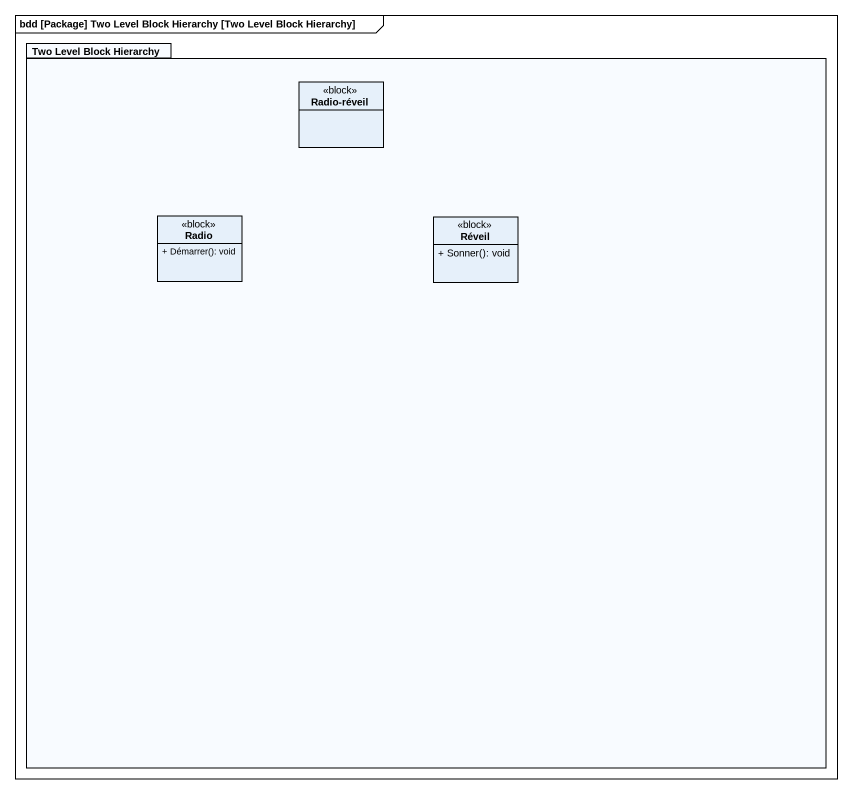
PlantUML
@startuml
mainframe bdd [Package] Two Level Block Hierarchy [Two Level Block Hierarchy]
hide circle
hide empty members
skinparam classAttributeIconSize 0
package "Two Level Block Hierarchy" as Two_Level_Block_Hierarchy {
  class "Radio-réveil" as Radio_réveil <<block>>
  class Radio <<block>> {
    + Démarrer(): void
  }
  class Réveil <<block>> {
    + Sonner(): void
  }
}
@enduml
